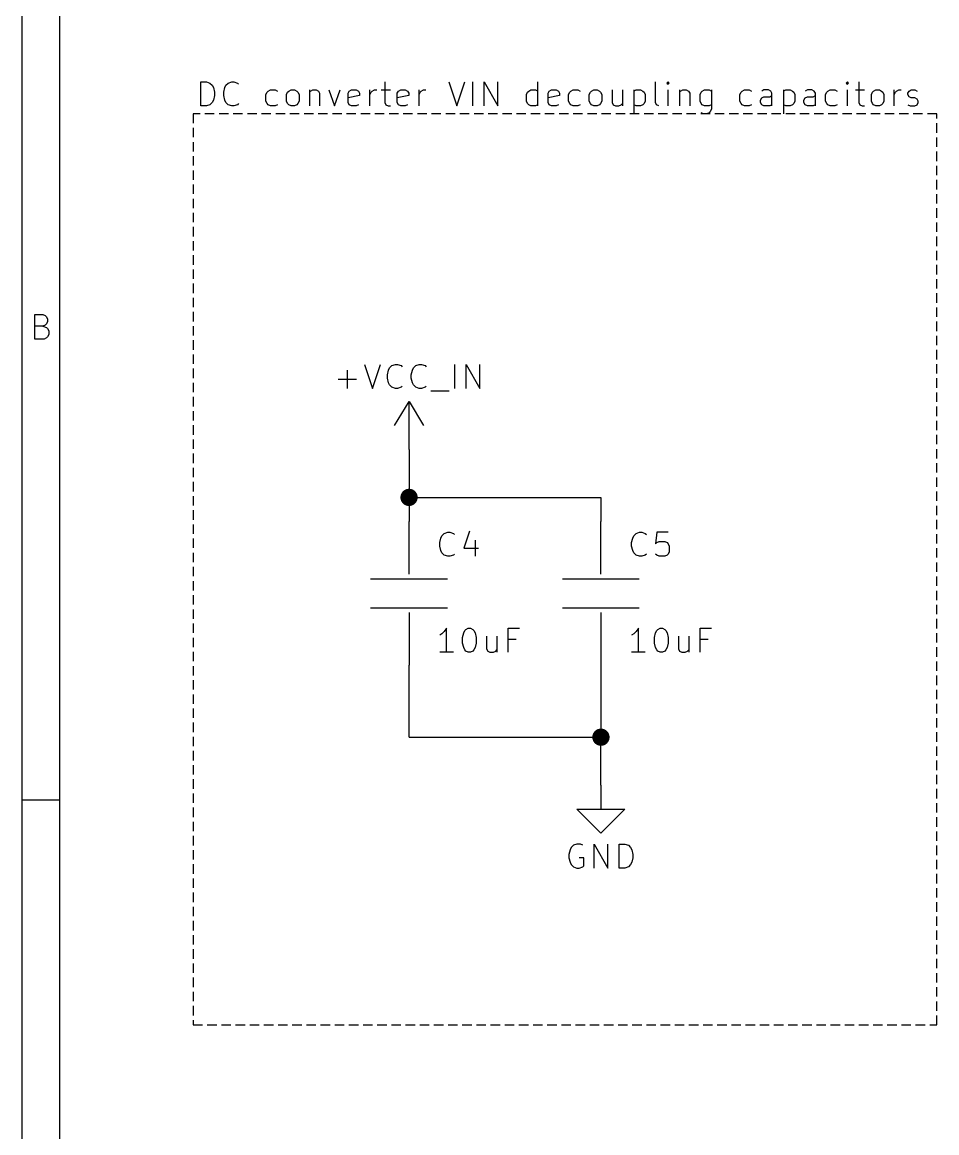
# Model space of a CAD drawing. Header units: millimetres. Extents: x 10 to 287, y -200 to -10.
# Drawn here: x 10 to 58.4, y -127.6 to -68.8 of the extents above; entities that cross this region are included whole.
import ezdxf

# ---------------------------------------------------------------- set-up
doc = ezdxf.new("R2010")
doc.units = ezdxf.units.MM
doc.linetypes.add('DASHED', pattern=[0.75, 0.5, -0.25])
for name, color, linetype in [('CYAN', 134, 'CONTINUOUS'), ('GREEN', 94, 'CONTINUOUS'), ('LIGHTBLUE', 172, 'CONTINUOUS'), ('RED', 14, 'CONTINUOUS')]:
    doc.layers.add(name, color=color, linetype=linetype)

msp = doc.modelspace()

# ---------------------------------------------------------------- linework, layer by layer
at = {"layer": 'CYAN', "linetype": 'CONTINUOUS'}
for p, q in [((28.1214, -86.9392), (28.5447, -88.2092)), ((28.5447, -88.2092), (28.9681, -86.9392)), ((29.4519, -87.1207), (29.5729, -86.9997)), ((29.5729, -86.9997), (29.7543, -86.9392)), ((29.7543, -86.9392), (29.8752, -86.9392)), ((29.8752, -86.9392), (30.0567, -86.9997)), ((30.0567, -86.9997), (30.1171, -87.0602)), ((30.7219, -87.1207), (30.8429, -86.9997)), ((30.8429, -86.9997), (31.0243, -86.9392)), ((31.0243, -86.9392), (31.1452, -86.9392)), ((31.1452, -86.9392), (31.3267, -86.9997)), ((31.3267, -86.9997), (31.3871, -87.0602)), ((32.899, -88.2092), (32.899, -86.9392)), ((33.5038, -88.2092), (33.5038, -86.9392)), ((33.5038, -86.9392), (34.2295, -88.2092)), ((34.2295, -88.2092), (34.2295, -86.9392)), ((27.2142, -88.2092), (27.2142, -87.2416)), ((29.331, -87.4835), (29.3914, -87.2416)), ((29.331, -87.6649), (29.331, -87.4835)), ((29.3914, -87.2416), (29.4519, -87.1207)), ((30.601, -87.4835), (30.6614, -87.2416)), ((30.601, -87.6649), (30.601, -87.4835)), ((30.6614, -87.2416), (30.7219, -87.1207)), ((26.7304, -87.7254), (27.6981, -87.7254)), ((29.3914, -87.9068), (29.331, -87.6649)), ((29.4519, -88.0278), (29.3914, -87.9068)), ((29.5729, -88.1488), (29.4519, -88.0278)), ((29.7543, -88.2092), (29.5729, -88.1488)), ((29.8752, -88.2092), (29.7543, -88.2092)), ((30.0567, -88.1488), (29.8752, -88.2092)), ((30.1171, -88.0883), (30.0567, -88.1488)), ((30.6614, -87.9068), (30.601, -87.6649)), ((30.7219, -88.0278), (30.6614, -87.9068)), ((30.8429, -88.1488), (30.7219, -88.0278)), ((31.0243, -88.2092), (30.8429, -88.1488)), ((31.1452, -88.2092), (31.0243, -88.2092)), ((31.3267, -88.1488), (31.1452, -88.2092)), ((31.3871, -88.0883), (31.3267, -88.1488)), ((31.6291, -88.3302), (32.5967, -88.3302)), ((32.345, -95.8897), (32.5264, -95.8292)), ((32.5264, -95.8292), (32.6473, -95.8292)), ((32.6473, -95.8292), (32.8288, -95.8897)), ((33.6754, -95.7688), (33.3731, -96.6759)), ((42.505, -95.8897), (42.6864, -95.8292)), ((42.6864, -95.8292), (42.8073, -95.8292)), ((42.8073, -95.8292), (42.9888, -95.8897)), ((43.5935, -95.8292), (43.5331, -96.434)), ((44.1983, -95.8292), (43.5935, -95.8292)), ((32.1031, -96.3735), (32.1635, -96.1316)), ((32.1031, -96.5549), (32.1031, -96.3735)), ((32.1635, -96.1316), (32.224, -96.0107)), ((32.224, -96.0107), (32.345, -95.8897)), ((32.8288, -95.8897), (32.8892, -95.9502)), ((33.9778, -96.2526), (33.9778, -97.0992)), ((42.2631, -96.3735), (42.3235, -96.1316)), ((42.2631, -96.5549), (42.2631, -96.3735)), ((42.3235, -96.1316), (42.384, -96.0107)), ((42.384, -96.0107), (42.505, -95.8897)), ((42.9888, -95.8897), (43.0492, -95.9502)), ((43.5331, -96.434), (43.5935, -96.3735)), ((43.5935, -96.3735), (43.7145, -96.313)), ((43.7145, -96.313), (44.0169, -96.313)), ((44.0169, -96.313), (44.1378, -96.3735)), ((44.1378, -96.3735), (44.1983, -96.434)), ((44.1983, -96.434), (44.2588, -96.5549)), ((32.1635, -96.7968), (32.1031, -96.5549)), ((32.224, -96.9178), (32.1635, -96.7968)), ((32.345, -97.0388), (32.224, -96.9178)), ((32.5264, -97.0992), (32.345, -97.0388)), ((32.8288, -97.0388), (32.6473, -97.0992)), ((32.8892, -96.9783), (32.8288, -97.0388)), ((33.3731, -96.6759), (34.1592, -96.6759)), ((42.3235, -96.7968), (42.2631, -96.5549)), ((42.384, -96.9178), (42.3235, -96.7968)), ((42.505, -97.0388), (42.384, -96.9178)), ((42.6864, -97.0992), (42.505, -97.0388)), ((42.9888, -97.0388), (42.8073, -97.0992)), ((43.0492, -96.9783), (42.9888, -97.0388)), ((43.5935, -97.0388), (43.5331, -96.9783)), ((43.7145, -97.0992), (43.5935, -97.0388)), ((44.1378, -97.0388), (44.0169, -97.0992)), ((44.1983, -96.9783), (44.1378, -97.0388)), ((44.2588, -96.8573), (44.1983, -96.9783)), ((44.2588, -96.5549), (44.2588, -96.8573)), ((32.6473, -97.0992), (32.5264, -97.0992)), ((42.8073, -97.0992), (42.6864, -97.0992)), ((44.0169, -97.0992), (43.7145, -97.0992)), ((32.345, -101.0907), (32.224, -101.2116)), ((32.4659, -100.9092), (32.345, -101.0907)), ((32.4659, -102.1792), (32.4659, -100.9092)), ((33.3126, -101.393), (33.373, -101.1511)), ((33.373, -101.1511), (33.4335, -101.0302)), ((33.4335, -101.0302), (33.494, -100.9697)), ((33.494, -100.9697), (33.6149, -100.9092)), ((33.6149, -100.9092), (33.7359, -100.9092)), ((33.7359, -100.9092), (33.8568, -100.9697)), ((33.8568, -100.9697), (33.9173, -101.0302)), ((33.9173, -101.0302), (33.9778, -101.1511)), ((33.9778, -101.1511), (34.0383, -101.393)), ((35.7315, -102.1792), (35.7315, -100.9092)), ((35.7315, -100.9092), (36.3363, -100.9092)), ((42.505, -101.0907), (42.384, -101.2116)), ((42.6259, -100.9092), (42.505, -101.0907)), ((42.6259, -102.1792), (42.6259, -100.9092)), ((43.4726, -101.393), (43.533, -101.1511)), ((43.533, -101.1511), (43.5935, -101.0302)), ((43.5935, -101.0302), (43.654, -100.9697)), ((43.654, -100.9697), (43.7749, -100.9092)), ((43.7749, -100.9092), (43.8959, -100.9092)), ((43.8959, -100.9092), (44.0168, -100.9697)), ((44.0168, -100.9697), (44.0773, -101.0302)), ((44.0773, -101.0302), (44.1378, -101.1511)), ((44.1378, -101.1511), (44.1983, -101.393)), ((45.8915, -102.1792), (45.8915, -100.9092)), ((45.8915, -100.9092), (46.4963, -100.9092)), ((32.224, -101.2116), (32.1031, -101.2721)), ((33.3126, -101.6954), (33.3126, -101.393)), ((33.373, -101.9373), (33.3126, -101.6954)), ((34.0383, -101.6954), (33.9778, -101.9373)), ((34.0383, -101.393), (34.0383, -101.6954)), ((34.5825, -101.3326), (34.5825, -101.9978)), ((35.1268, -101.3326), (35.1268, -102.1792)), ((36.1549, -101.514), (35.7315, -101.514)), ((42.384, -101.2116), (42.2631, -101.2721)), ((43.4726, -101.6954), (43.4726, -101.393)), ((43.533, -101.9373), (43.4726, -101.6954)), ((44.1983, -101.6954), (44.1378, -101.9373)), ((44.1983, -101.393), (44.1983, -101.6954)), ((44.7425, -101.3326), (44.7425, -101.9978)), ((45.2868, -101.3326), (45.2868, -102.1792)), ((46.3149, -101.514), (45.8915, -101.514)), ((32.8288, -102.1792), (32.1031, -102.1792)), ((33.4335, -102.0583), (33.373, -101.9373)), ((33.494, -102.1188), (33.4335, -102.0583)), ((33.6149, -102.1792), (33.494, -102.1188)), ((33.7359, -102.1792), (33.6149, -102.1792)), ((33.8568, -102.1188), (33.7359, -102.1792)), ((33.9173, -102.0583), (33.8568, -102.1188)), ((33.9778, -101.9373), (33.9173, -102.0583)), ((34.5825, -101.9978), (34.643, -102.1188)), ((34.643, -102.1188), (34.764, -102.1792)), ((34.764, -102.1792), (34.9454, -102.1792)), ((34.9454, -102.1792), (35.0663, -102.1188)), ((35.0663, -102.1188), (35.1268, -102.0583)), ((42.9888, -102.1792), (42.2631, -102.1792)), ((43.5935, -102.0583), (43.533, -101.9373)), ((43.654, -102.1188), (43.5935, -102.0583)), ((43.7749, -102.1792), (43.654, -102.1188)), ((43.8959, -102.1792), (43.7749, -102.1792)), ((44.0168, -102.1188), (43.8959, -102.1792)), ((44.0773, -102.0583), (44.0168, -102.1188)), ((44.1378, -101.9373), (44.0773, -102.0583)), ((44.7425, -101.9978), (44.803, -102.1188)), ((44.803, -102.1188), (44.924, -102.1792)), ((44.924, -102.1792), (45.1054, -102.1792)), ((45.1054, -102.1792), (45.2263, -102.1188)), ((45.2263, -102.1188), (45.2868, -102.0583)), ((39.0071, -112.6416), (38.9467, -112.8835)), ((38.9467, -112.8835), (38.9467, -113.0649)), ((39.0676, -112.5207), (39.0071, -112.6416)), ((39.1886, -112.3997), (39.0676, -112.5207)), ((39.37, -112.3392), (39.1886, -112.3997)), ((39.5514, -112.3392), (39.37, -112.3392)), ((39.6724, -112.3997), (39.5514, -112.3392)), ((40.2771, -113.6092), (40.2771, -112.3392)), ((40.2771, -112.3392), (41.0028, -113.6092)), ((41.0028, -113.6092), (41.0028, -112.3392)), ((41.6076, -113.6092), (41.6076, -112.3392)), ((41.6076, -112.3392), (41.91, -112.3392)), ((41.91, -112.3392), (42.0914, -112.3997)), ((42.0914, -112.3997), (42.2124, -112.5207)), ((42.2124, -112.5207), (42.2729, -112.6416)), ((42.2729, -112.6416), (42.3333, -112.8835)), ((42.3333, -112.8835), (42.3333, -113.0649)), ((38.9467, -113.0649), (39.0071, -113.3068)), ((39.0071, -113.3068), (39.0676, -113.4278)), ((39.0676, -113.4278), (39.1886, -113.5488)), ((39.7328, -113.0649), (39.4909, -113.0649)), ((39.6724, -113.5488), (39.7328, -113.4883)), ((39.7328, -113.4883), (39.7328, -113.0649)), ((42.2124, -113.4278), (42.0914, -113.5488)), ((42.2729, -113.3068), (42.2124, -113.4278)), ((42.3333, -113.0649), (42.2729, -113.3068)), ((39.1886, -113.5488), (39.37, -113.6092)), ((39.37, -113.6092), (39.4909, -113.6092)), ((39.4909, -113.6092), (39.6724, -113.5488)), ((41.91, -113.6092), (41.6076, -113.6092)), ((42.0914, -113.5488), (41.91, -113.6092))]:
    msp.add_line(p, q, dxfattribs=at)
at = {"layer": 'GREEN', "linetype": 'CONTINUOUS'}
for p, q in [((30.48, -91.44), (30.48, -93.98)), ((30.48, -93.98), (30.48, -95.25)), ((30.48, -93.98), (40.64, -93.98)), ((40.64, -93.98), (40.64, -95.25)), ((30.48, -106.68), (30.48, -102.87)), ((40.64, -102.87), (40.64, -106.68)), ((30.48, -106.68), (40.64, -106.68)), ((40.64, -109.22), (40.64, -106.68))]:
    msp.add_line(p, q, dxfattribs=at)
at = {"layer": 'GREEN', "const_width": 0.4572}
for points in [[(30.2514, -93.98, 1), (30.7086, -93.98, 1)], [(40.4114, -106.68, 1), (40.8686, -106.68, 1)]]:
    msp.add_lwpolyline(points, format="xyb", close=True, dxfattribs=at)
at = {"layer": 'LIGHTBLUE', "linetype": 'CONTINUOUS'}
for p, q in [((19.4567, -73.2462), (19.4567, -71.9762)), ((19.4567, -71.9762), (19.7591, -71.9762)), ((19.7591, -71.9762), (19.9405, -72.0367)), ((19.9405, -72.0367), (20.0615, -72.1577)), ((20.0615, -72.1577), (20.122, -72.2786)), ((20.122, -72.2786), (20.1824, -72.5205)), ((20.6663, -72.5205), (20.7267, -72.2786)), ((20.7267, -72.2786), (20.7872, -72.1577)), ((20.7872, -72.1577), (20.9082, -72.0367)), ((20.9082, -72.0367), (21.0896, -71.9762)), ((21.0896, -71.9762), (21.2105, -71.9762)), ((21.2105, -71.9762), (21.392, -72.0367)), ((21.392, -72.0367), (21.4524, -72.0972)), ((29.1933, -71.9762), (29.1933, -73.0648)), ((32.58, -71.9762), (33.0033, -73.2462)), ((33.0033, -73.2462), (33.4267, -71.9762)), ((33.85, -73.2462), (33.85, -71.9762)), ((34.4548, -73.2462), (34.4548, -71.9762)), ((34.4548, -71.9762), (35.1805, -73.2462)), ((35.1805, -73.2462), (35.1805, -71.9762)), ((37.2972, -73.2462), (37.2972, -71.9762)), ((43.5261, -73.0648), (43.5261, -71.9762)), ((44.1913, -71.9762), (44.1309, -72.0367)), ((44.1309, -72.0367), (44.1913, -72.0972)), ((44.2518, -72.0367), (44.1913, -71.9762)), ((44.1913, -71.9762), (44.1913, -72.0972)), ((44.1913, -72.0972), (44.2518, -72.0367)), ((53.6859, -71.9762), (53.6255, -72.0367)), ((53.6255, -72.0367), (53.6859, -72.0972)), ((53.7464, -72.0367), (53.6859, -71.9762)), ((53.6859, -71.9762), (53.6859, -72.0972)), ((53.6859, -72.0972), (53.7464, -72.0367)), ((54.2907, -71.9762), (54.2907, -73.0648)), ((20.1824, -72.7019), (20.122, -72.9438)), ((20.1824, -72.5205), (20.1824, -72.7019)), ((20.6663, -72.7019), (20.6663, -72.5205)), ((20.7267, -72.9438), (20.6663, -72.7019)), ((22.9039, -72.6415), (22.9643, -72.5205)), ((22.9039, -73.0043), (22.9039, -72.6415)), ((22.9643, -72.5205), (23.0248, -72.46)), ((23.0248, -72.46), (23.1458, -72.3996)), ((23.1458, -72.3996), (23.3877, -72.3996)), ((23.3877, -72.3996), (23.5086, -72.46)), ((23.9925, -72.6415), (24.0529, -72.5205)), ((23.9925, -73.0043), (23.9925, -72.6415)), ((24.0529, -72.5205), (24.1134, -72.46)), ((24.1134, -72.46), (24.2344, -72.3996)), ((24.2344, -72.3996), (24.4158, -72.3996)), ((24.4158, -72.3996), (24.5367, -72.46)), ((24.5367, -72.46), (24.5972, -72.5205)), ((24.5972, -72.5205), (24.6577, -72.6415)), ((24.6577, -72.6415), (24.6577, -73.0043)), ((25.2019, -72.3996), (25.2019, -73.2462)), ((25.2019, -72.5205), (25.2624, -72.46)), ((25.2624, -72.46), (25.3834, -72.3996)), ((25.3834, -72.3996), (25.5648, -72.3996)), ((25.5648, -72.3996), (25.6857, -72.46)), ((25.6857, -72.46), (25.7462, -72.581)), ((25.7462, -72.581), (25.7462, -73.2462)), ((26.23, -72.3996), (26.5324, -73.2462)), ((26.5324, -73.2462), (26.8347, -72.3996)), ((27.2581, -72.581), (27.3185, -72.46)), ((27.2581, -73.0648), (27.2581, -72.581)), ((27.8628, -72.7019), (27.2581, -72.8229)), ((27.3185, -72.46), (27.4395, -72.3996)), ((27.4395, -72.3996), (27.6814, -72.3996)), ((27.6814, -72.3996), (27.8023, -72.46)), ((27.8023, -72.46), (27.8628, -72.581)), ((27.8628, -72.581), (27.8628, -72.7019)), ((28.4071, -73.2462), (28.4071, -72.3996)), ((28.4071, -72.6415), (28.4676, -72.5205)), ((28.4676, -72.5205), (28.5281, -72.46)), ((28.5281, -72.46), (28.649, -72.3996)), ((28.649, -72.3996), (28.77, -72.3996)), ((29.0119, -72.3996), (29.4957, -72.3996)), ((29.8586, -72.581), (29.919, -72.46)), ((29.8586, -73.0648), (29.8586, -72.581)), ((30.4633, -72.7019), (29.8586, -72.8229)), ((29.919, -72.46), (30.04, -72.3996)), ((30.04, -72.3996), (30.2819, -72.3996)), ((30.2819, -72.3996), (30.4028, -72.46)), ((30.4028, -72.46), (30.4633, -72.581)), ((30.4633, -72.581), (30.4633, -72.7019)), ((31.0076, -73.2462), (31.0076, -72.3996)), ((31.0076, -72.6415), (31.0681, -72.5205)), ((31.0681, -72.5205), (31.1286, -72.46)), ((31.1286, -72.46), (31.2495, -72.3996)), ((31.2495, -72.3996), (31.3705, -72.3996)), ((36.6925, -72.6415), (36.7529, -72.5205)), ((36.6925, -73.0043), (36.6925, -72.6415)), ((36.7529, -72.5205), (36.8134, -72.46)), ((36.8134, -72.46), (36.9344, -72.3996)), ((36.9344, -72.3996), (37.1763, -72.3996)), ((37.1763, -72.3996), (37.2972, -72.46)), ((37.8415, -72.581), (37.9019, -72.46)), ((37.8415, -73.0648), (37.8415, -72.581)), ((38.4462, -72.7019), (37.8415, -72.8229)), ((37.9019, -72.46), (38.0229, -72.3996)), ((38.0229, -72.3996), (38.2648, -72.3996)), ((38.2648, -72.3996), (38.3857, -72.46)), ((38.3857, -72.46), (38.4462, -72.581)), ((38.4462, -72.581), (38.4462, -72.7019)), ((38.9301, -72.6415), (38.9905, -72.5205)), ((38.9301, -73.0043), (38.9301, -72.6415)), ((38.9905, -72.5205), (39.051, -72.46)), ((39.051, -72.46), (39.172, -72.3996)), ((39.172, -72.3996), (39.4139, -72.3996)), ((39.4139, -72.3996), (39.5348, -72.46)), ((40.0187, -72.6415), (40.0791, -72.5205)), ((40.0187, -73.0043), (40.0187, -72.6415)), ((40.0791, -72.5205), (40.1396, -72.46)), ((40.1396, -72.46), (40.2606, -72.3996)), ((40.2606, -72.3996), (40.442, -72.3996)), ((40.442, -72.3996), (40.5629, -72.46)), ((40.5629, -72.46), (40.6234, -72.5205)), ((40.6234, -72.5205), (40.6839, -72.6415)), ((40.6839, -72.6415), (40.6839, -73.0043)), ((41.2281, -72.3996), (41.2281, -73.0648)), ((41.7724, -72.3996), (41.7724, -73.2462)), ((42.3771, -72.3996), (42.3771, -73.6696)), ((42.3771, -72.46), (42.4981, -72.3996)), ((42.4981, -72.3996), (42.74, -72.3996)), ((42.74, -72.3996), (42.8609, -72.46)), ((42.8609, -72.46), (42.9214, -72.5205)), ((42.9214, -72.5205), (42.9819, -72.6415)), ((42.9819, -72.6415), (42.9819, -73.0043)), ((44.1913, -73.2462), (44.1913, -72.3996)), ((44.7961, -72.3996), (44.7961, -73.2462)), ((44.7961, -72.5205), (44.8566, -72.46)), ((44.8566, -72.46), (44.9776, -72.3996)), ((44.9776, -72.3996), (45.159, -72.3996)), ((45.159, -72.3996), (45.2799, -72.46)), ((45.2799, -72.46), (45.3404, -72.581)), ((45.3404, -72.581), (45.3404, -73.2462)), ((45.8847, -72.6415), (45.9451, -72.5205)), ((45.8847, -73.0043), (45.8847, -72.6415)), ((45.9451, -72.5205), (46.0056, -72.46)), ((46.0056, -72.46), (46.1266, -72.3996)), ((46.1266, -72.3996), (46.3685, -72.3996)), ((46.3685, -72.3996), (46.4894, -72.46)), ((46.4894, -72.3996), (46.4894, -73.4277)), ((48.0013, -72.6415), (48.0617, -72.5205)), ((48.0013, -73.0043), (48.0013, -72.6415)), ((48.0617, -72.5205), (48.1222, -72.46)), ((48.1222, -72.46), (48.2432, -72.3996)), ((48.2432, -72.3996), (48.4851, -72.3996)), ((48.4851, -72.3996), (48.606, -72.46)), ((49.0899, -72.9438), (49.1503, -72.8229)), ((49.2713, -72.3996), (49.1503, -72.46)), ((49.1503, -72.8229), (49.2713, -72.7624)), ((49.5132, -72.3996), (49.2713, -72.3996)), ((49.2713, -72.7624), (49.5737, -72.7624)), ((49.6341, -72.46), (49.5132, -72.3996)), ((49.5737, -72.7624), (49.6946, -72.7019)), ((49.6946, -72.581), (49.6341, -72.46)), ((49.6946, -73.2462), (49.6946, -72.581)), ((50.2993, -72.3996), (50.2993, -73.6696)), ((50.2993, -72.46), (50.4203, -72.3996)), ((50.4203, -72.3996), (50.6622, -72.3996)), ((50.6622, -72.3996), (50.7831, -72.46)), ((50.7831, -72.46), (50.8436, -72.5205)), ((50.8436, -72.5205), (50.9041, -72.6415)), ((50.9041, -72.6415), (50.9041, -73.0043)), ((51.3879, -72.9438), (51.4483, -72.8229)), ((51.5693, -72.3996), (51.4483, -72.46)), ((51.4483, -72.8229), (51.5693, -72.7624)), ((51.8112, -72.3996), (51.5693, -72.3996)), ((51.5693, -72.7624), (51.8717, -72.7624)), ((51.9321, -72.46), (51.8112, -72.3996)), ((51.8717, -72.7624), (51.9926, -72.7019)), ((51.9926, -72.581), (51.9321, -72.46)), ((51.9926, -73.2462), (51.9926, -72.581)), ((52.5369, -72.6415), (52.5973, -72.5205)), ((52.5369, -73.0043), (52.5369, -72.6415)), ((52.5973, -72.5205), (52.6578, -72.46)), ((52.6578, -72.46), (52.7788, -72.3996)), ((52.7788, -72.3996), (53.0207, -72.3996)), ((53.0207, -72.3996), (53.1416, -72.46)), ((53.6859, -73.2462), (53.6859, -72.3996)), ((54.1093, -72.3996), (54.5931, -72.3996)), ((54.956, -72.6415), (55.0164, -72.5205)), ((54.956, -73.0043), (54.956, -72.6415)), ((55.0164, -72.5205), (55.0769, -72.46)), ((55.0769, -72.46), (55.1979, -72.3996)), ((55.1979, -72.3996), (55.3793, -72.3996)), ((55.3793, -72.3996), (55.5002, -72.46)), ((55.5002, -72.46), (55.5607, -72.5205)), ((55.5607, -72.5205), (55.6212, -72.6415)), ((55.6212, -72.6415), (55.6212, -73.0043)), ((56.1654, -73.2462), (56.1654, -72.3996)), ((56.1654, -72.6415), (56.2259, -72.5205)), ((56.2259, -72.5205), (56.2864, -72.46)), ((56.2864, -72.46), (56.4073, -72.3996)), ((56.4073, -72.3996), (56.5283, -72.3996)), ((56.8912, -72.581), (56.9516, -72.46)), ((56.8912, -72.6415), (56.8912, -72.581)), ((56.9516, -72.7624), (56.8912, -72.6415)), ((56.9516, -72.46), (57.0726, -72.3996)), ((57.0726, -72.8229), (56.9516, -72.7624)), ((57.0726, -72.3996), (57.254, -72.3996)), ((57.254, -72.8229), (57.0726, -72.8229)), ((57.254, -72.3996), (57.375, -72.46)), ((57.375, -72.8834), (57.254, -72.8229)), ((57.4354, -73.0043), (57.375, -72.8834)), ((19.7591, -73.2462), (19.4567, -73.2462)), ((19.9405, -73.1858), (19.7591, -73.2462)), ((20.0615, -73.0648), (19.9405, -73.1858)), ((20.122, -72.9438), (20.0615, -73.0648)), ((20.7872, -73.0648), (20.7267, -72.9438)), ((20.9082, -73.1858), (20.7872, -73.0648)), ((21.0896, -73.2462), (20.9082, -73.1858)), ((21.2105, -73.2462), (21.0896, -73.2462)), ((21.392, -73.1858), (21.2105, -73.2462)), ((21.4524, -73.1253), (21.392, -73.1858)), ((22.9643, -73.1253), (22.9039, -73.0043)), ((23.0248, -73.1858), (22.9643, -73.1253)), ((23.1458, -73.2462), (23.0248, -73.1858)), ((23.3877, -73.2462), (23.1458, -73.2462)), ((23.5086, -73.1858), (23.3877, -73.2462)), ((24.0529, -73.1253), (23.9925, -73.0043)), ((24.1134, -73.1858), (24.0529, -73.1253)), ((24.2344, -73.2462), (24.1134, -73.1858)), ((24.4158, -73.2462), (24.2344, -73.2462)), ((24.5367, -73.1858), (24.4158, -73.2462)), ((24.5972, -73.1253), (24.5367, -73.1858)), ((24.6577, -73.0043), (24.5972, -73.1253)), ((27.3185, -73.1858), (27.2581, -73.0648)), ((27.4395, -73.2462), (27.3185, -73.1858)), ((27.6814, -73.2462), (27.4395, -73.2462)), ((27.8023, -73.1858), (27.6814, -73.2462)), ((29.1933, -73.0648), (29.2538, -73.1858)), ((29.2538, -73.1858), (29.3748, -73.2462)), ((29.3748, -73.2462), (29.4957, -73.2462)), ((29.919, -73.1858), (29.8586, -73.0648)), ((30.04, -73.2462), (29.919, -73.1858)), ((30.2819, -73.2462), (30.04, -73.2462)), ((30.4028, -73.1858), (30.2819, -73.2462)), ((36.7529, -73.1253), (36.6925, -73.0043)), ((36.8134, -73.1858), (36.7529, -73.1253)), ((36.9344, -73.2462), (36.8134, -73.1858)), ((37.1763, -73.2462), (36.9344, -73.2462)), ((37.2972, -73.1858), (37.1763, -73.2462)), ((37.9019, -73.1858), (37.8415, -73.0648)), ((38.0229, -73.2462), (37.9019, -73.1858)), ((38.2648, -73.2462), (38.0229, -73.2462)), ((38.3857, -73.1858), (38.2648, -73.2462)), ((38.9905, -73.1253), (38.9301, -73.0043)), ((39.051, -73.1858), (38.9905, -73.1253)), ((39.172, -73.2462), (39.051, -73.1858)), ((39.4139, -73.2462), (39.172, -73.2462)), ((39.5348, -73.1858), (39.4139, -73.2462)), ((40.0791, -73.1253), (40.0187, -73.0043)), ((40.1396, -73.1858), (40.0791, -73.1253)), ((40.2606, -73.2462), (40.1396, -73.1858)), ((40.442, -73.2462), (40.2606, -73.2462)), ((40.5629, -73.1858), (40.442, -73.2462)), ((40.6234, -73.1253), (40.5629, -73.1858)), ((40.6839, -73.0043), (40.6234, -73.1253)), ((41.2281, -73.0648), (41.2886, -73.1858)), ((41.2886, -73.1858), (41.4096, -73.2462)), ((41.4096, -73.2462), (41.591, -73.2462)), ((41.591, -73.2462), (41.7119, -73.1858)), ((41.7119, -73.1858), (41.7724, -73.1253)), ((42.4981, -73.2462), (42.3771, -73.1858)), ((42.74, -73.2462), (42.4981, -73.2462)), ((42.8609, -73.1858), (42.74, -73.2462)), ((42.9214, -73.1253), (42.8609, -73.1858)), ((42.9819, -73.0043), (42.9214, -73.1253)), ((43.5866, -73.1858), (43.5261, -73.0648)), ((43.7076, -73.2462), (43.5866, -73.1858)), ((45.9451, -73.1253), (45.8847, -73.0043)), ((46.0056, -73.1858), (45.9451, -73.1253)), ((46.1266, -73.2462), (46.0056, -73.1858)), ((46.3685, -73.2462), (46.1266, -73.2462)), ((46.4894, -73.1858), (46.3685, -73.2462)), ((46.4894, -73.4277), (46.4289, -73.5486)), ((48.0617, -73.1253), (48.0013, -73.0043)), ((48.1222, -73.1858), (48.0617, -73.1253)), ((48.2432, -73.2462), (48.1222, -73.1858)), ((48.4851, -73.2462), (48.2432, -73.2462)), ((48.606, -73.1858), (48.4851, -73.2462)), ((49.0899, -73.0648), (49.0899, -72.9438)), ((49.1503, -73.1858), (49.0899, -73.0648)), ((49.2713, -73.2462), (49.1503, -73.1858)), ((49.5737, -73.2462), (49.2713, -73.2462)), ((49.6946, -73.1858), (49.5737, -73.2462)), ((50.4203, -73.2462), (50.2993, -73.1858)), ((50.6622, -73.2462), (50.4203, -73.2462)), ((50.7831, -73.1858), (50.6622, -73.2462)), ((50.8436, -73.1253), (50.7831, -73.1858)), ((50.9041, -73.0043), (50.8436, -73.1253)), ((51.3879, -73.0648), (51.3879, -72.9438)), ((51.4483, -73.1858), (51.3879, -73.0648)), ((51.5693, -73.2462), (51.4483, -73.1858)), ((51.8717, -73.2462), (51.5693, -73.2462)), ((51.9926, -73.1858), (51.8717, -73.2462)), ((52.5973, -73.1253), (52.5369, -73.0043)), ((52.6578, -73.1858), (52.5973, -73.1253)), ((52.7788, -73.2462), (52.6578, -73.1858)), ((53.0207, -73.2462), (52.7788, -73.2462)), ((53.1416, -73.1858), (53.0207, -73.2462)), ((54.2907, -73.0648), (54.3512, -73.1858)), ((54.3512, -73.1858), (54.4722, -73.2462)), ((54.4722, -73.2462), (54.5931, -73.2462)), ((55.0164, -73.1253), (54.956, -73.0043)), ((55.0769, -73.1858), (55.0164, -73.1253)), ((55.1979, -73.2462), (55.0769, -73.1858)), ((55.3793, -73.2462), (55.1979, -73.2462)), ((55.5002, -73.1858), (55.3793, -73.2462)), ((55.5607, -73.1253), (55.5002, -73.1858)), ((55.6212, -73.0043), (55.5607, -73.1253)), ((56.8912, -73.1858), (57.0121, -73.2462)), ((57.0121, -73.2462), (57.254, -73.2462)), ((57.254, -73.2462), (57.375, -73.1858)), ((57.375, -73.1858), (57.4354, -73.0648)), ((57.4354, -73.0648), (57.4354, -73.0043)), ((46.0661, -73.6696), (45.9451, -73.6091)), ((46.2475, -73.6696), (46.0661, -73.6696)), ((46.3685, -73.6091), (46.2475, -73.6696)), ((46.4289, -73.5486), (46.3685, -73.6091))]:
    msp.add_line(p, q, dxfattribs=at)
at = {"layer": 'LIGHTBLUE', "linetype": 'DASHED'}
for p, q in [((19.05, -73.66), (19.05, -121.92)), ((58.42, -73.66), (19.05, -73.66)), ((58.42, -121.92), (58.42, -73.66)), ((19.05, -121.92), (58.42, -121.92))]:
    msp.add_line(p, q, dxfattribs=at)
at = {"layer": 'RED', "linetype": 'CONTINUOUS'}
for p, q in [((10, -200.0072), (10, -10)), ((12, -198.0072), (12, -12)), ((10.6595, -85.5937), (10.6595, -84.2937)), ((10.6595, -84.2937), (11.0928, -84.2937)), ((11.0928, -84.2937), (11.2166, -84.3556)), ((11.2166, -84.3556), (11.2785, -84.4175)), ((11.2785, -84.4175), (11.3404, -84.5413)), ((11.3404, -84.6651), (11.2785, -84.7889)), ((11.3404, -84.5413), (11.3404, -84.6651)), ((11.0928, -84.9127), (10.6595, -84.9127)), ((11.2166, -84.8508), (11.0928, -84.9127)), ((11.0928, -84.9127), (11.2785, -84.9746)), ((11.2785, -84.7889), (11.2166, -84.8508)), ((11.2785, -84.9746), (11.3404, -85.0365)), ((11.3404, -85.0365), (11.4023, -85.1603)), ((11.4023, -85.1603), (11.4023, -85.346)), ((11.1547, -85.5937), (10.6595, -85.5937)), ((11.2785, -85.5318), (11.1547, -85.5937)), ((11.3404, -85.4698), (11.2785, -85.5318)), ((11.4023, -85.346), (11.3404, -85.4698)), ((29.718, -90.17), (30.48, -88.9)), ((30.48, -88.9), (31.242, -90.17)), ((30.48, -91.44), (30.48, -88.9)), ((30.48, -98.044), (30.48, -95.25)), ((40.64, -98.044), (40.64, -95.25)), ((28.448, -98.298), (32.512, -98.298)), ((38.608, -98.298), (42.672, -98.298)), ((28.448, -99.822), (32.512, -99.822)), ((38.608, -99.822), (42.672, -99.822)), ((30.48, -100.076), (30.48, -102.87)), ((40.64, -100.076), (40.64, -102.87)), ((40.64, -109.22), (40.64, -110.49)), ((10, -110), (12, -110)), ((40.64, -111.76), (39.37, -110.49)), ((39.37, -110.49), (40.64, -110.49)), ((40.64, -110.49), (41.91, -110.49)), ((41.91, -110.49), (40.64, -111.76))]:
    msp.add_line(p, q, dxfattribs=at)

doc.saveas('drawing.dxf')
